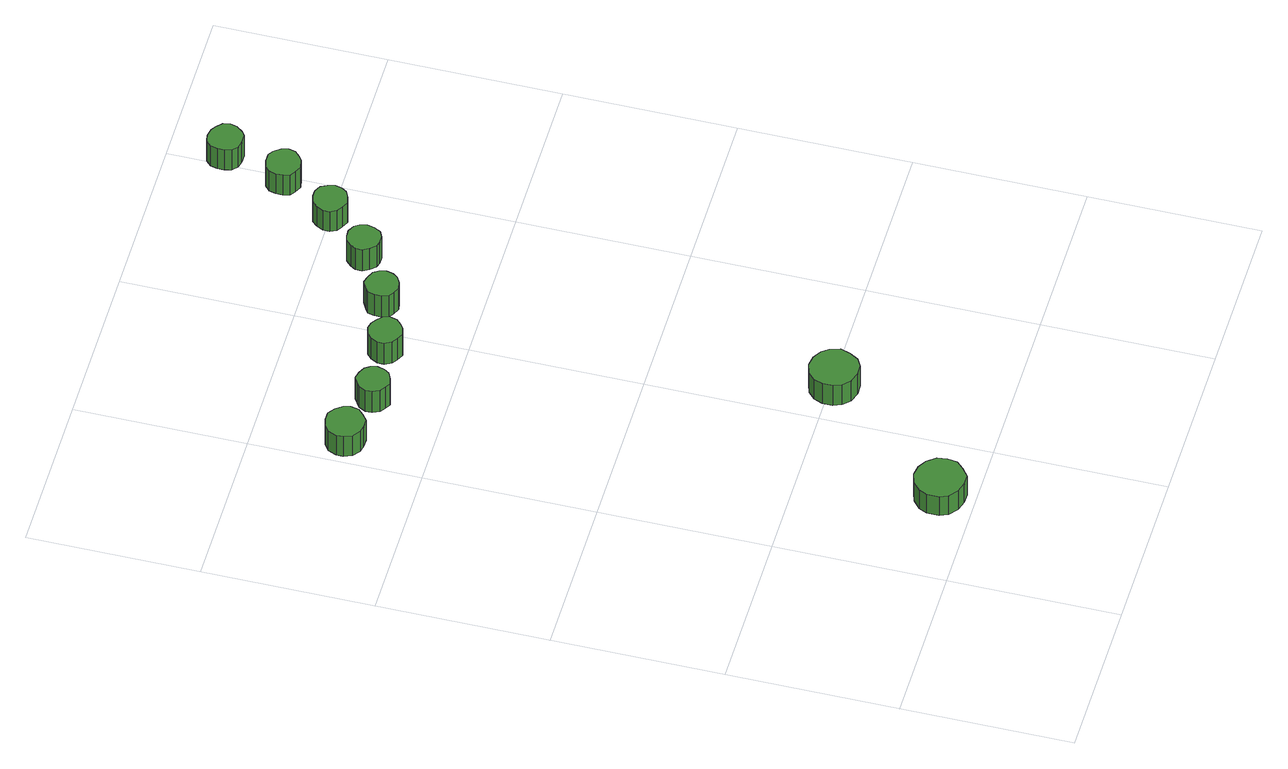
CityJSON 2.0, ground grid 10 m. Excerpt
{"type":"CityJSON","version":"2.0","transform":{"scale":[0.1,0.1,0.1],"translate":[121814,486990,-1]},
"CityObjects":{
"tree1":{"type":"SolitaryVegetationObject","attributes":{"function":"something"},"geometry":[{"type":"MultiSurface","lod":"1","boundaries":[[[0,1,2,3,4,5,6,7,8,9,10,11,12,13,14]],[[15,16,17,18,19,20,21,22,23,24,25,26,27,28,29]],[[0,29,28,1]],[[1,28,27,2]],[[2,27,26,3]],[[3,26,25,4]],[[4,25,24,5]],[[5,24,23,6]],[[6,23,22,7]],[[7,22,21,8]],[[8,21,20,9]],[[9,20,19,10]],[[10,19,18,11]],[[11,18,17,12]],[[12,17,16,13]],[[13,16,15,14]],[[14,15,29,0]]]}]},
"tree2":{"type":"SolitaryVegetationObject","attributes":{"function":"something"},"geometry":[{"type":"MultiSurface","lod":"1","boundaries":[[[30,31,32,33,34,35,36,37,38,39,40,41,42,43,44]],[[45,46,47,48,49,50,51,52,53,54,55,56,57,58,59]],[[30,59,58,31]],[[31,58,57,32]],[[32,57,56,33]],[[33,56,55,34]],[[34,55,54,35]],[[35,54,53,36]],[[36,53,52,37]],[[37,52,51,38]],[[38,51,50,39]],[[39,50,49,40]],[[40,49,48,41]],[[41,48,47,42]],[[42,47,46,43]],[[43,46,45,44]],[[44,45,59,30]]]}]},
"tree3":{"type":"SolitaryVegetationObject","attributes":{"function":"something"},"geometry":[{"type":"MultiSurface","lod":"1","boundaries":[[[60,61,62,63,64,65,66,67,68,69,70,71,72,73,74]],[[75,76,77,78,79,80,81,82,83,84,85,86,87,88,89]],[[60,89,88,61]],[[61,88,87,62]],[[62,87,86,63]],[[63,86,85,64]],[[64,85,84,65]],[[65,84,83,66]],[[66,83,82,67]],[[67,82,81,68]],[[68,81,80,69]],[[69,80,79,70]],[[70,79,78,71]],[[71,78,77,72]],[[72,77,76,73]],[[73,76,75,74]],[[74,75,89,60]]]}]},
"tree4":{"type":"SolitaryVegetationObject","attributes":{"function":"something"},"geometry":[{"type":"MultiSurface","lod":"1","boundaries":[[[90,91,92,93,94,95,96,97,98,99,100,101,102,103,104]],[[105,106,107,108,109,110,111,112,113,114,115,116,117,118,119]],[[90,119,118,91]],[[91,118,117,92]],[[92,117,116,93]],[[93,116,115,94]],[[94,115,114,95]],[[95,114,113,96]],[[96,113,112,97]],[[97,112,111,98]],[[98,111,110,99]],[[99,110,109,100]],[[100,109,108,101]],[[101,108,107,102]],[[102,107,106,103]],[[103,106,105,104]],[[104,105,119,90]]]}]},
"tree5":{"type":"SolitaryVegetationObject","attributes":{"function":"something"}},
"tree6":{"type":"SolitaryVegetationObject","attributes":{"function":"something"},"geometry":[{"type":"MultiSurface","lod":"1","boundaries":[[[120,121,122,123,124,125,126,127,128,129,130,131,132,133,134]],[[135,136,137,138,139,140,141,142,143,144,145,146,147,148,149]],[[120,149,148,121]],[[121,148,147,122]],[[122,147,146,123]],[[123,146,145,124]],[[124,145,144,125]],[[125,144,143,126]],[[126,143,142,127]],[[127,142,141,128]],[[128,141,140,129]],[[129,140,139,130]],[[130,139,138,131]],[[131,138,137,132]],[[132,137,136,133]],[[133,136,135,134]],[[134,135,149,120]]]}]},
"tree7":{"type":"SolitaryVegetationObject","attributes":{"function":"something"},"geometry":[{"type":"MultiSurface","lod":"1","boundaries":[[[150,151,152,153,154,155,156,157,158,159,160,161,162,163,164]],[[165,166,167,168,169,170,171,172,173,174,175,176,177,178,179]],[[150,179,178,151]],[[151,178,177,152]],[[152,177,176,153]],[[153,176,175,154]],[[154,175,174,155]],[[155,174,173,156]],[[156,173,172,157]],[[157,172,171,158]],[[158,171,170,159]],[[159,170,169,160]],[[160,169,168,161]],[[161,168,167,162]],[[162,167,166,163]],[[163,166,165,164]],[[164,165,179,150]]]}]},
"tree8":{"type":"SolitaryVegetationObject","attributes":{"function":"something"},"geometry":[{"type":"MultiSurface","lod":"1","boundaries":[[[180,181,182,183,184,185,186,187,188,189,190,191,192,193,194]],[[195,196,197,198,199,200,201,202,203,204,205,206,207,208,209]],[[180,209,208,181]],[[181,208,207,182]],[[182,207,206,183]],[[183,206,205,184]],[[184,205,204,185]],[[185,204,203,186]],[[186,203,202,187]],[[187,202,201,188]],[[188,201,200,189]],[[189,200,199,190]],[[190,199,198,191]],[[191,198,197,192]],[[192,197,196,193]],[[193,196,195,194]],[[194,195,209,180]]]}]},
"tree9":{"type":"SolitaryVegetationObject","attributes":{"function":"something"},"geometry":[{"type":"MultiSurface","lod":"1","boundaries":[[[210,211,212,213,214,215,216,217,218,219,220,221,222,223,224]],[[225,226,227,228,229,230,231,232,233,234,235,236,237,238,239]],[[210,239,238,211]],[[211,238,237,212]],[[212,237,236,213]],[[213,236,235,214]],[[214,235,234,215]],[[215,234,233,216]],[[216,233,232,217]],[[217,232,231,218]],[[218,231,230,219]],[[219,230,229,220]],[[220,229,228,221]],[[221,228,227,222]],[[222,227,226,223]],[[223,226,225,224]],[[224,225,239,210]]]}]},
"tree10":{"type":"SolitaryVegetationObject","attributes":{"function":"something"},"geometry":[{"type":"MultiSurface","lod":"1","boundaries":[[[240,241,242,243,244,245,246,247,248,249,250,251,252,253,254]],[[255,256,257,258,259,260,261,262,263,264,265,266,267,268,269]],[[240,269,268,241]],[[241,268,267,242]],[[242,267,266,243]],[[243,266,265,244]],[[244,265,264,245]],[[245,264,263,246]],[[246,263,262,247]],[[247,262,261,248]],[[248,261,260,249]],[[249,260,259,250]],[[250,259,258,251]],[[251,258,257,252]],[[252,257,256,253]],[[253,256,255,254]],[[254,255,269,240]]]}]},
"tree11":{"type":"SolitaryVegetationObject","attributes":{"function":"something"},"geometry":[{"type":"MultiSurface","lod":"1","boundaries":[[[270,271,272,273,274,275,276,277,278,279,280,281,282,283,284]],[[285,286,287,288,289,290,291,292,293,294,295,296,297,298,299]],[[270,299,298,271]],[[271,298,297,272]],[[272,297,296,273]],[[273,296,295,274]],[[274,295,294,275]],[[275,294,293,276]],[[276,293,292,277]],[[277,292,291,278]],[[278,291,290,279]],[[279,290,289,280]],[[280,289,288,281]],[[281,288,287,282]],[[282,287,286,283]],[[283,286,285,284]],[[284,285,299,270]]]}]}
},
"vertices":[
[76,20,22],[75,26,22],[71,31,22],[66,34,22],[60,35,22],[54,33,22],[49,29,22],[47,24,22],[47,17,22],[49,12,22],[54,8,22],[60,6,22],[66,6,22],[71,10,22],[75,14,22],[75,14,7],[71,10,7],[66,6,7],[60,6,7],[54,8,7],[49,12,7],[47,17,7],[47,24,7],[49,29,7],[54,33,7],[60,35,7],[66,34,7],[71,31,7],[75,26,7],[76,20,7],
[26,348,25],[25,352,25],[22,356,25],[18,359,25],[13,359,25],[9,358,25],[5,355,25],[3,350,25],[3,346,25],[5,341,25],[9,338,25],[13,337,25],[18,337,25],[22,340,25],[25,343,25],[25,343,9],[22,340,9],[18,337,9],[13,337,9],[9,338,9],[5,341,9],[3,346,9],[3,350,9],[5,355,9],[9,358,9],[13,359,9],[18,359,9],[22,356,9],[25,352,9],[26,348,9],
[58,341,26],[57,345,26],[55,348,26],[51,350,26],[47,351,26],[44,349,26],[41,347,26],[39,343,26],[39,339,26],[41,335,26],[44,333,26],[47,331,26],[51,332,26],[55,334,26],[57,337,26],[57,337,9],[55,334,9],[51,332,9],[47,331,9],[44,333,9],[41,335,9],[39,339,9],[39,343,9],[41,347,9],[44,349,9],[47,351,9],[51,350,9],[55,348,9],[57,345,9],[58,341,9],
[139,98,24],[137,104,24],[134,108,24],[129,111,24],[123,112,24],[117,110,24],[113,106,24],[111,101,24],[111,95,24],[113,90,24],[117,86,24],[123,84,24],[129,84,24],[134,87,24],[137,92,24],[137,92,8],[134,87,8],[129,84,8],[123,84,8],[117,86,8],[113,90,8],[111,95,8],[111,101,8],[113,106,8],[117,110,8],[123,112,8],[129,111,8],[134,108,8],[137,104,8],[139,98,8],
[96,344,26],[95,348,26],[92,351,26],[89,353,26],[85,354,26],[81,353,26],[78,350,26],[76,346,26],[76,342,26],[78,338,26],[81,336,26],[85,334,26],[89,335,26],[92,337,26],[95,340,26],[95,340,9],[92,337,9],[89,335,9],[85,334,9],[81,336,9],[78,338,9],[76,342,9],[76,346,9],[78,350,9],[81,353,9],[85,354,9],[89,353,9],[92,351,9],[95,348,9],[96,344,9],
[129,355,26],[128,359,26],[126,362,26],[122,364,26],[118,365,26],[114,363,26],[111,361,26],[110,357,26],[110,353,26],[111,349,26],[114,347,26],[118,345,26],[122,346,26],[126,348,26],[128,351,26],[128,351,9],[126,348,9],[122,346,9],[118,345,9],[114,347,9],[111,349,9],[110,353,9],[110,357,9],[111,361,9],[114,363,9],[118,365,9],[122,364,9],[126,362,9],[128,359,9],[129,355,9],
[159,374,27],[158,378,27],[156,381,27],[152,383,27],[148,383,27],[145,382,27],[142,379,27],[140,376,27],[140,372,27],[142,368,27],[145,365,27],[148,364,27],[152,364,27],[156,366,27],[158,370,27],[158,370,10],[156,366,10],[152,364,10],[148,364,10],[145,365,10],[142,368,10],[140,372,10],[140,376,10],[142,379,10],[145,382,10],[148,383,10],[152,383,10],[156,381,10],[158,378,10],[159,374,10],
[184,399,26],[183,403,26],[181,407,26],[177,409,26],[173,409,26],[169,408,26],[166,405,26],[164,401,26],[164,397,26],[166,393,26],[169,391,26],[173,389,26],[177,390,26],[181,392,26],[183,395,26],[183,395,10],[181,392,10],[177,390,10],[173,389,10],[169,391,10],[166,393,10],[164,397,10],[164,401,10],[166,405,10],[169,408,10],[173,409,10],[177,409,10],[181,407,10],[183,403,10],[184,399,10],
[204,431,26],[203,435,26],[200,439,26],[197,441,26],[192,441,26],[188,440,26],[185,437,26],[184,433,26],[184,429,26],[185,425,26],[188,423,26],[192,421,26],[197,422,26],[200,424,26],[203,427,26],[203,427,10],[200,424,10],[197,422,10],[192,421,10],[188,423,10],[185,425,10],[184,429,10],[184,433,10],[185,437,10],[188,440,10],[192,441,10],[197,441,10],[200,439,10],[203,435,10],[204,431,10],
[213,467,27],[212,471,27],[209,474,27],[206,476,27],[201,477,27],[197,476,27],[194,473,27],[193,469,27],[193,465,27],[194,461,27],[197,458,27],[201,457,27],[206,457,27],[209,459,27],[212,463,27],[212,463,11],[209,459,11],[206,457,11],[201,457,11],[197,458,11],[194,461,11],[193,465,11],[193,469,11],[194,473,11],[197,476,11],[201,477,11],[206,476,11],[209,474,11],[212,471,11],[213,467,11]
]}
